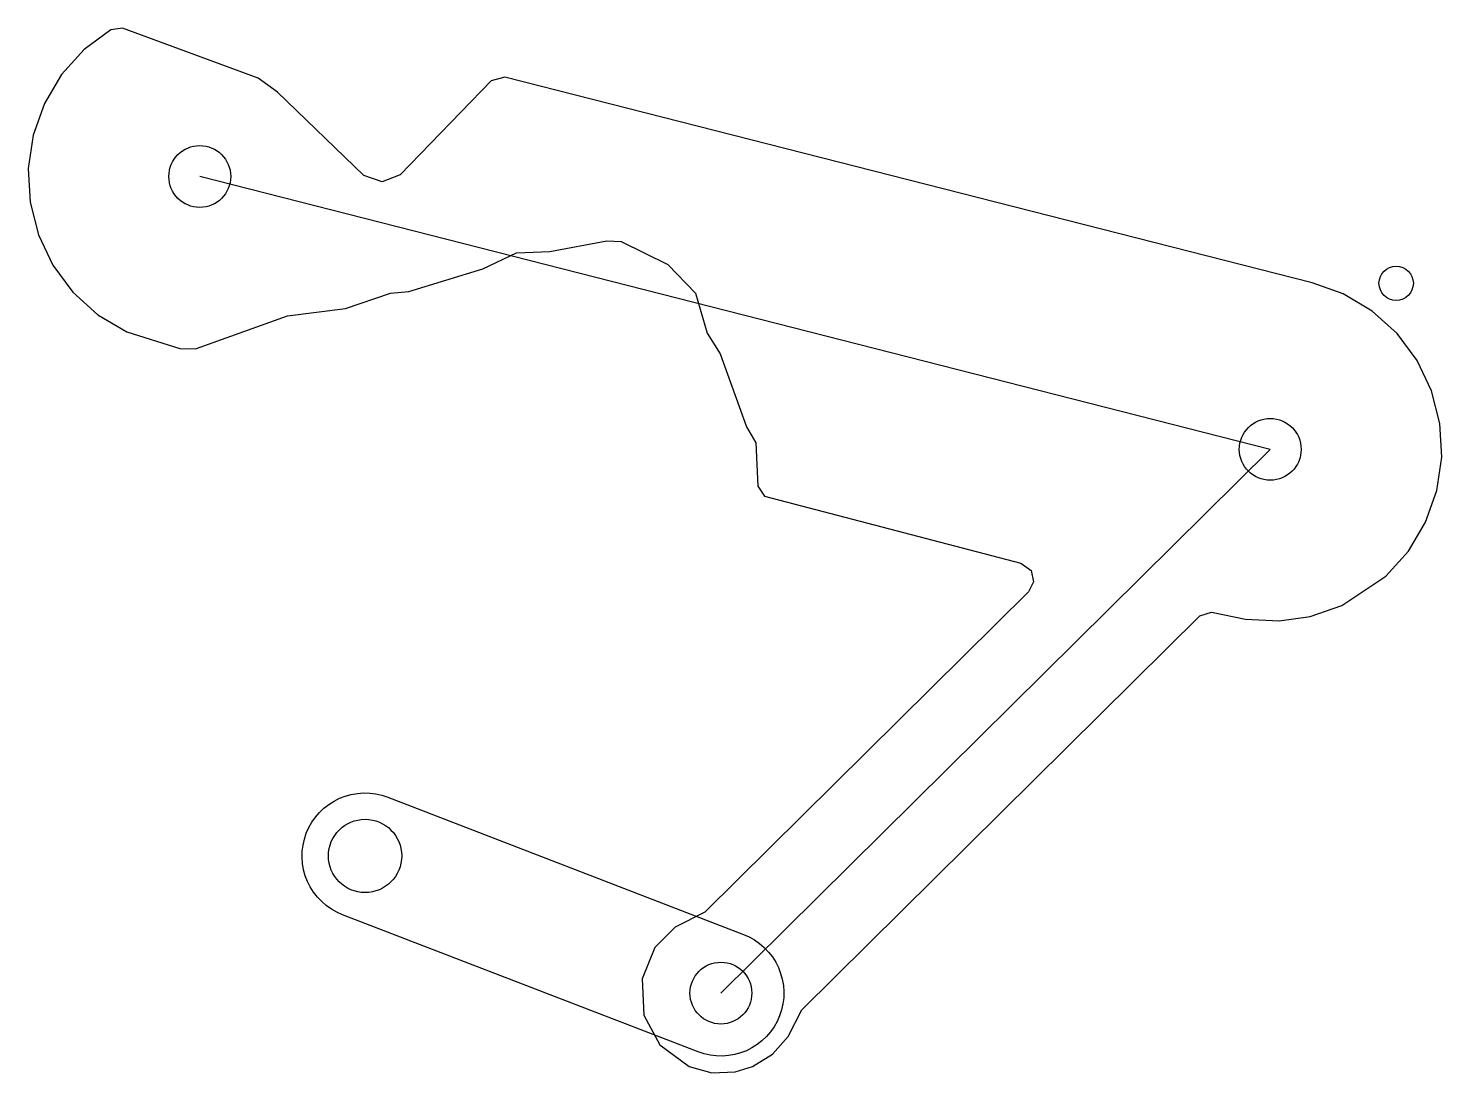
# Model space of a CAD drawing. Header units: metres. Extents: x -239 to 8, y -138 to 45.
import ezdxf

# ---------------------------------------------------------------- set-up
doc = ezdxf.new("R2010")
doc.units = ezdxf.units.M
for name, color, linetype in [('CENTRES', 8, 'Continuous'), ('DOGBONE', 3, 'Continuous'), ('HOLES', 1, 'Continuous'), ('ROCKER', 5, 'Continuous')]:
    doc.layers.add(name, color=color, linetype=linetype)

msp = doc.modelspace()

# ---------------------------------------------------------------- linework, layer by layer
at = {"layer": 'CENTRES'}
for q in [(-208.97, 18.65), (-117.95, -123.96)]:
    msp.add_line((-22, -29), q, dxfattribs=at)
msp.add_circle((0, 0), 3, dxfattribs=at)
at = {"layer": 'DOGBONE'}
msp.add_lwpolyline([(-184.06, -110.26), (-185.04, -109.83), (-185.98, -109.29), (-186.87, -108.67), (-187.68, -107.97), (-188.43, -107.19), (-189.09, -106.34), (-189.67, -105.42), (-190.16, -104.46), (-190.54, -103.45), (-190.83, -102.41), (-191.02, -101.35), (-191.1, -100.27), (-191.07, -99.19), (-190.94, -98.12), (-190.7, -97.07), (-190.36, -96.04), (-189.93, -95.06), (-189.39, -94.12), (-188.77, -93.23), (-188.07, -92.42), (-187.29, -91.67), (-186.44, -91.01), (-185.52, -90.43), (-184.56, -89.94), (-183.55, -89.56), (-182.51, -89.27), (-181.45, -89.08), (-180.37, -89), (-179.29, -89.03), (-178.22, -89.16), (-177.17, -89.4), (-176.14, -89.74), (-114, -113.7), (-113.01, -114.14), (-112.07, -114.67), (-111.19, -115.29), (-110.37, -115.99), (-109.63, -116.78), (-108.96, -117.63), (-108.38, -118.54), (-107.9, -119.5), (-107.51, -120.51), (-107.22, -121.55), (-107.04, -122.61), (-106.96, -123.69), (-106.98, -124.77), (-107.12, -125.84), (-107.35, -126.89), (-107.69, -127.92), (-108.13, -128.91), (-108.66, -129.85), (-109.28, -130.73), (-109.99, -131.55), (-110.77, -132.29), (-111.62, -132.95), (-112.53, -133.53), (-113.5, -134.02), (-114.5, -134.41), (-115.54, -134.69), (-116.61, -134.88), (-117.68, -134.96), (-118.76, -134.93), (-119.83, -134.8), (-120.89, -134.56), (-121.91, -134.23), (-184.06, -110.26)], close=True, dxfattribs=at)
for centre, radius in [((-180.1, -100), 6.4), ((-117.95, -123.96), 5.4)]:
    msp.add_circle(centre, radius, dxfattribs=at)
at = {"layer": 'HOLES'}
for centre in [(-208.97, 18.65), (-22, -29), (-117.95, -123.96)]:
    msp.add_circle(centre, 5.4, dxfattribs=at)
at = {"layer": 'ROCKER'}
msp.add_lwpolyline([(-34.29, -58.06), (-32.28, -57.41), (-26.3, -58.68), (-20.43, -58.95), (-15.05, -58.17), (-9.49, -56.26), (-1.79, -51.16), (2.15, -46.79), (5.15, -41.73), (7.11, -36.19), (7.96, -30.37), (7.65, -24.5), (6.2, -18.8), (3.67, -13.5), (0.16, -8.79), (-4.21, -4.85), (-9.27, -1.85), (-14.7, 0.1), (-155.68, 36.01), (-158.09, 35.33), (-173.98, 18.93), (-177.13, 17.74), (-180.32, 18.82), (-195.41, 33.35), (-198.77, 35.85), (-222.45, 44.53), (-224.52, 44.27), (-229.18, 40.81), (-233.12, 36.44), (-236.12, 31.38), (-238.08, 25.84), (-238.93, 20.02), (-238.62, 14.15), (-237.17, 8.46), (-234.64, 3.15), (-231.13, -1.56), (-226.76, -5.5), (-221.7, -8.5), (-212.48, -11.41), (-209.74, -11.47), (-193.65, -5.71), (-183.52, -4.41), (-175.65, -1.71), (-172.46, -1.41), (-159.51, 2.54), (-153.65, 5.29), (-147.85, 5.53), (-137.88, 7.44), (-135.35, 7.29), (-127.19, 3.26), (-122.39, -1.72), (-120.37, -8.73), (-118.09, -12.29), (-113.49, -25.06), (-111.86, -27.88), (-111.47, -35.42), (-110.36, -37.18), (-65.58, -48.85), (-63.77, -50.18), (-63.34, -52.11), (-64.21, -53.89), (-120.73, -109.82), (-125.91, -112.45), (-129.46, -116.01), (-131.72, -121.45), (-131.41, -127.81), (-128.63, -133.01), (-123.51, -136.8), (-119.55, -137.86), (-115.44, -137.73), (-112.4, -136.8), (-108.91, -134.64), (-106.2, -131.55), (-103.84, -126.88), (-34.29, -58.06)], close=True, dxfattribs=at)

doc.saveas('drawing.dxf')
